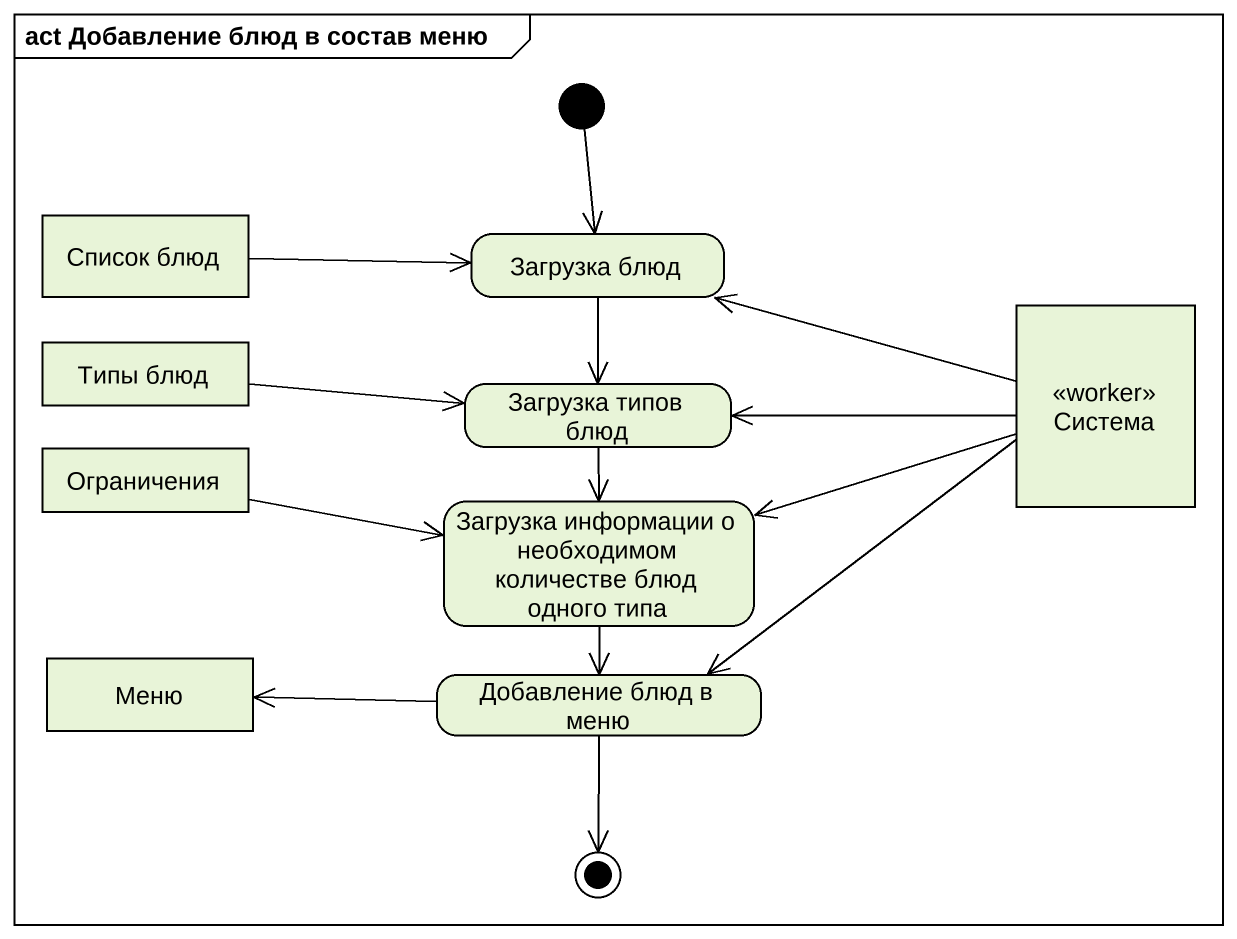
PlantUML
@startuml
mainframe act Добавление блюд в состав меню
hide empty description
state "Список блюд" as Список_блюд <<object>>
state "Загрузка блюд" as Загрузка_блюд
state "Типы блюд" as Типы_блюд <<object>>
state "Загрузка типов блюд" as Загрузка_типов_блюд
state Система <<worker>>
state Ограничения <<object>>
state "Загрузка информации о необходимом количестве блюд одного типа" as Загрузка_информации_о
state Меню <<object>>
state "Добавление блюд в меню" as Добавление_блюд_в_меню
[*] --> Загрузка_блюд
Список_блюд -right-> Загрузка_блюд
Загрузка_блюд --> Загрузка_типов_блюд
Типы_блюд -right-> Загрузка_типов_блюд
Загрузка_типов_блюд --> Загрузка_информации_о
Система -left-> Загрузка_блюд
Система -left-> Загрузка_типов_блюд
Система -left-> Загрузка_информации_о
Система -left-> Добавление_блюд_в_меню
Ограничения -right-> Загрузка_информации_о
Загрузка_информации_о --> Добавление_блюд_в_меню
Добавление_блюд_в_меню -left-> Меню
Добавление_блюд_в_меню --> [*]
@enduml
